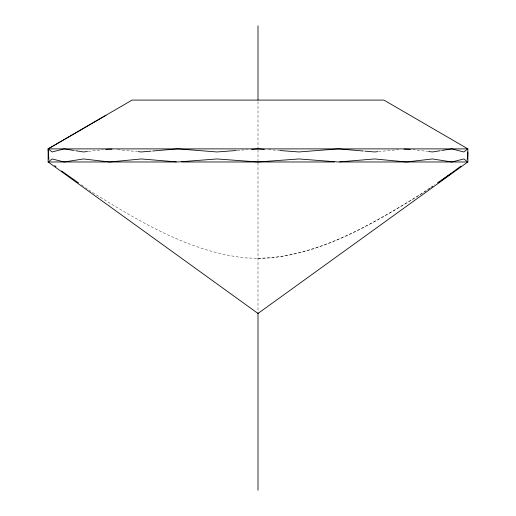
<?xml version="1.0" encoding="UTF-8"?>
<svg xmlns="http://www.w3.org/2000/svg" width="516" height="516" viewBox="0 0 516 516"><rect width="100%" height="100%" fill="white"/><g stroke="black" fill="none" stroke-linecap="round" stroke-linejoin="round"><path stroke-width="0.39" stroke-dasharray="2.58 1.94" d="M430.099 187.94L423.462 192.474C376.493 221.603 326.783 251.647 270.726 257.903L258 258.329L245.274 257.903C189.217 251.647 139.507 221.603 92.538 192.474L85.901 187.94M430.763 187.489L434.749 184.767M88.268 151.401L103.271 149.627M378.563 151.575L398.455 149.653M151.665 151.091L153.246 150.956M237.115 150.453L247.557 149.666M257.839 258.329C315.115 257.529 366.631 227.182 414.277 198.37A803.038 803.038 0 0 0 435.033 184.786M268.443 149.666L278.885 150.453M362.754 150.956L364.335 151.091M117.545 149.653L137.437 151.575M412.729 149.627L427.732 151.401M81.251 184.767L85.237 187.489M258 101.588L258 149.156M258 149.963L258 162.056M258 162.863L258 311.213"/><path stroke-width="0.77" d="M467.122 159.315L467.748 156.296L467.857 148.885L383.917 100.085L132.083 100.085L48.143 148.885L48.143 161.979L258 313.47L467.857 161.979L467.857 151.962M461.027 166.049L441.528 180.329M48.143 161.979L52.168 158.954L64.126 161.979L83.528 158.954L109.586 161.979L141.416 158.954L177.685 161.979L217.036 158.954L258 161.979L298.964 158.954L338.315 161.979L374.584 158.954L406.415 161.979L432.473 158.954L451.874 161.979L463.832 158.954L467.857 161.979M439 182.084L440.264 181.206M437.407 182.954L450.687 173.886M106.025 115.249L48.143 148.885L48.878 159.315M440.232 150.73L432.473 151.962L428.519 151.491M441.786 150.485L451.874 148.885L463.832 151.962L467.857 148.885L48.143 148.885L52.168 151.962L64.126 148.885L74.214 150.485M87.481 151.491L83.528 151.962L75.768 150.73M105.638 149.35L111.972 149.111M377.764 151.652L374.584 151.962L365.122 151.156M404.028 149.111L410.362 149.35M150.878 151.156L141.416 151.962L138.236 151.652M153.246 150.956L177.685 148.885L217.036 151.962L236.315 150.511M251.576 149.363L258 148.885L264.424 149.363M48.962 161.979L176.259 161.979M181.587 161.979L334.413 161.979M339.741 161.979L467.038 161.979M279.685 150.511L298.964 151.962L338.315 148.885L362.754 150.956M78.593 182.954L61.578 170.97M54.735 165.636L55.98 166.604M258 25.8L258 99.975M258 312.825L258 490.2"/></g></svg>
